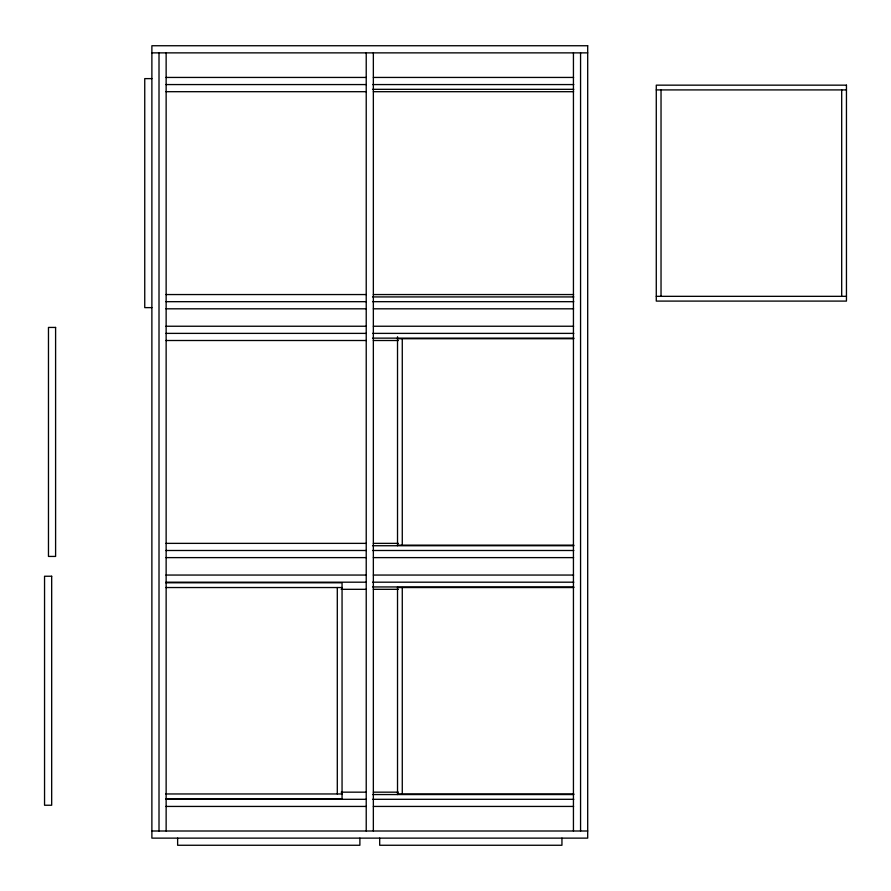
<?xml version="1.0" encoding="UTF-8"?>
<svg xmlns="http://www.w3.org/2000/svg" width="891" height="891" viewBox="0 0 891 891"><rect width="100%" height="100%" fill="white"/><g stroke="black" fill="none" stroke-linecap="round" stroke-linejoin="round"><path stroke-width="1.34" d="M151.882 52.87L587.692 52.87M165.96 77.439L366.212 77.439M373.351 77.439L573.604 77.439M151.882 78.62L144.743 78.62L144.743 307.629L151.882 307.629M165.96 84.567L366.212 84.567M372.561 84.567L573.815 84.567M372.561 89.323L573.815 89.323M656.277 89.913L846.45 89.913M165.96 91.695L366.212 91.695M373.351 91.695L573.604 91.695M165.96 294.553L366.212 294.553M373.351 294.553L573.604 294.553M656.277 296.335L846.45 296.335M372.561 296.926L573.815 296.926M165.96 301.681L366.212 301.681M372.561 301.681L573.815 301.681M165.96 308.809L366.212 308.809M373.351 308.809L573.604 308.809M165.96 326.24L366.212 326.24M373.351 326.24L573.604 326.24M165.96 333.379L366.212 333.379M372.561 333.379L573.815 333.379M372.561 338.135L573.815 338.135M397.52 338.725L573.815 338.725M165.96 340.507L366.212 340.507M373.351 340.507L398.388 340.507M165.96 543.365L366.212 543.365M373.351 543.365L398.388 543.365M397.52 545.147L573.815 545.147M372.561 545.737L573.815 545.737M165.96 550.493L366.212 550.493M372.561 550.493L573.815 550.493M165.96 557.621L366.212 557.621M373.351 557.621L573.604 557.621M165.96 575.051L366.212 575.051M373.351 575.051L573.604 575.051M165.96 582.191L366.212 582.191M372.561 582.191L573.815 582.191M165.759 582.781L342.055 582.781L342.055 798.704L165.759 798.704M372.561 586.946L573.815 586.946M165.759 587.537L342.055 587.537M397.52 587.537L573.815 587.537M341.186 589.319L366.212 589.319M373.351 589.319L398.388 589.319M341.186 792.166L366.212 792.166M373.351 792.166L398.388 792.166M165.759 793.959L342.055 793.959M397.52 793.959L573.815 793.959M372.561 794.549L573.815 794.549M165.96 799.305L366.212 799.305M372.561 799.305L573.815 799.305M165.96 806.433L366.212 806.433M373.351 806.433L573.604 806.433M151.882 831.002L587.692 831.002M841.694 89.913L841.694 296.335M661.033 89.913L661.033 296.335M580.564 52.87L580.564 831.002M573.436 52.87L573.436 831.002M561.943 838.13L561.943 845.258L379.689 845.258L379.689 838.13M402.275 338.725L402.275 545.147M402.275 587.537L402.275 793.959M397.52 336.742L397.52 545.749M397.52 586.935L397.52 794.56M373.351 52.87L373.351 831.002M366.223 52.87L366.223 831.002M359.886 838.13L359.886 845.258L177.632 845.258L177.632 838.13M337.299 587.537L337.299 793.959M166.138 52.87L166.138 831.002M159.01 52.87L159.01 831.002M587.692 45.742L151.882 45.742L151.882 838.13L587.692 838.13L587.692 45.742M846.45 85.157L656.277 85.157L656.277 301.091L846.45 301.091L846.45 85.157M55.598 327.431L48.47 327.431L48.47 556.43L55.598 556.43L55.598 327.431M51.678 576.243L44.55 576.243L44.55 805.241L51.678 805.241L51.678 576.243"/></g></svg>
